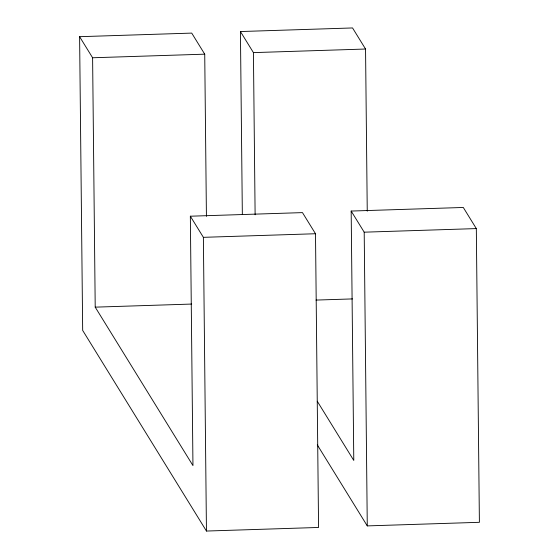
<?xml version="1.0" encoding="UTF-8"?>
<svg xmlns="http://www.w3.org/2000/svg" width="559" height="559" viewBox="0 0 559 559"><rect width="100%" height="100%" fill="white"/><g stroke="black" fill="none" stroke-linecap="round" stroke-linejoin="round"><path stroke-width="0.84" d="M79.602 36.691L92.605 57.766L95.212 307.15L192.96 465.591L190.346 216.207L302.468 212.616L315.5 233.739L318.574 527.458L206.453 531.05L82.676 330.411L79.602 36.691L191.723 33.1L204.727 54.174L206.425 216.361M242.34 214.572L240.426 31.542L352.547 27.95L365.551 49.024L367.249 211.211M92.605 57.766L204.727 54.174M240.426 31.542L253.423 52.616L365.551 49.024M317.239 401.208L353.784 460.441L351.171 211.057L463.292 207.466L476.324 228.589L479.398 522.309L367.277 525.9L317.309 444.901M190.346 216.207L203.378 237.33L315.5 233.739M351.171 211.057L364.202 232.181L476.324 228.589M95.212 307.15L191.688 304.061M316.01 300.078L352.512 298.911M364.202 232.181L367.277 525.9M253.423 52.616L255.121 214.803M203.378 237.33L206.453 531.05"/></g></svg>
